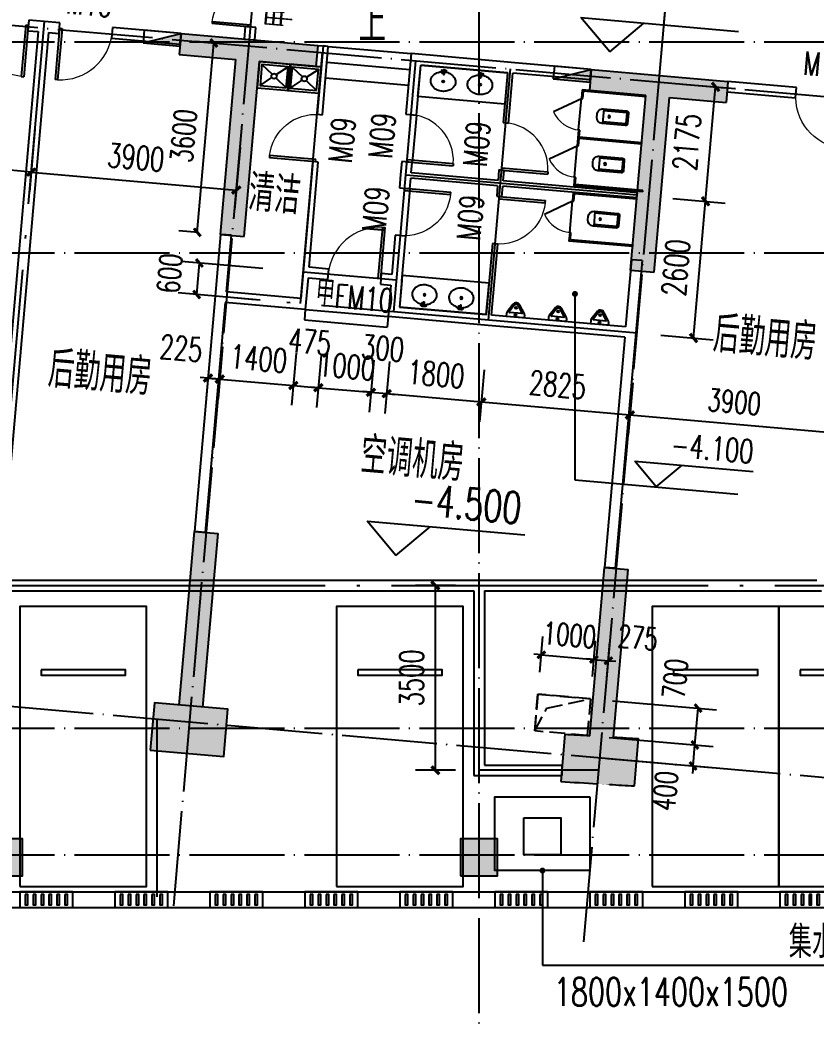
# Model space of a CAD drawing. Extents: x 246015 to 608740, y -108003 to 88400.
# Drawn here: x 490654 to 505738, y 10064 to 28952 of the extents above; entities that cross this region are included whole.
import ezdxf

# ---------------------------------------------------------------- set-up
doc = ezdxf.new("R2010")
doc.units = 0
doc.header["$LTSCALE"] = 3000
doc.header["$MEASUREMENT"] = 0
doc.header["$PDMODE"] = 1
doc.linetypes.add('DASH', pattern=[0.35, 0.25, -0.1])
doc.linetypes.add('DOTE', pattern=[2.42, 2, -0.2, 0.02, -0.2])
doc.layers.get('0').update_dxf_attribs({"linetype": 'CONTINUOUS'})
doc.layers.get('DEFPOINTS').update_dxf_attribs({"linetype": 'CONTINUOUS'})
for name, color, linetype in [('column', 9, 'CONTINUOUS'), ('DIM_ELEV', 3, 'CONTINUOUS'), ('DIM_LEAD', 3, 'CONTINUOUS'), ('DIM_SYMB', 3, 'CONTINUOUS'), ('dote', 1, 'DOTE'), ('LVTRY', 6, 'CONTINUOUS'), ('PUB_DIM', 3, 'CONTINUOUS'), ('PUB_HATCH', 8, 'CONTINUOUS'), ('PUB_TEXT', 7, 'CONTINUOUS'), ('stair', 2, 'CONTINUOUS'), ('WALL', 9, 'CONTINUOUS'), ('WINDOW', 4, 'CONTINUOUS'), ('WINDOW_TEXT', 7, 'CONTINUOUS'), ('WSBZ', 84, 'CONTINUOUS'), ('楼板洞口', 4, 'CONTINUOUS'), ('消火栓', 6, 'CONTINUOUS'), ('车位', 6, 'CONTINUOUS'), ('车库沟', 5, 'CONTINUOUS'), ('防火卷帘', 4, 'DASH'), ('集水坑', 2, 'CONTINUOUS')]:
    doc.layers.add(name, color=color, linetype=linetype)
doc.styles.add('_TCH_DIM', font='SIMPLEX', dxfattribs={"bigfont": 'GBCBIG'})
doc.styles.add('_TCH_WINDOW', font='SIMPLEX', dxfattribs={"bigfont": 'GBCBIG'})
doc.styles.add('DIM_FONT', font='simplex.shx', dxfattribs={"width": 0.7, "bigfont": 'hztxt.shx'})
doc.dimstyles.new('DIMN140', dxfattribs={"dimscale": 1.4, "dimtxt": 300, "dimasz": 100, "dimexe": 250, "dimexo": 300, "dimgap": 150, "dimtad": 1, "dimdec": 0, "dimzin": 0, "dimdsep": 46, "dimtxsty": 'DIM_FONT', "dimblk": 'ARCHTICK', "dimcen": 0.09, "dimclrt": 7, "dimazin": 2, "dimtfac": 1, "dimtdec": 0, "dimtix": 1, "dimtmove": 2, "dimatfit": 3, "dimfxl": 0, "dimtolj": 1, "dimtzin": 0, "dimarcsym": 0})
doc.dimstyles.new('DIMN150', dxfattribs={"dimscale": 1.5, "dimtxt": 300, "dimasz": 100, "dimexe": 250, "dimexo": 300, "dimgap": 150, "dimtad": 1, "dimdec": 0, "dimzin": 0, "dimdsep": 46, "dimtxsty": 'DIM_FONT', "dimblk": 'ARCHTICK', "dimcen": 0.09, "dimclrt": 7, "dimazin": 2, "dimtfac": 1, "dimtdec": 0, "dimtix": 1, "dimtmove": 2, "dimatfit": 3, "dimfxl": 0, "dimtolj": 1, "dimtzin": 0, "dimarcsym": 0})

# ---------------------------------------------------------------- blocks, each defined once
blk = doc.blocks.new('_FZH')
blk.add_lwpolyline([(-0.5, -0.5), (0.5, -0.5), (0.5, 0.5), (-0.5, 0.5)], close=True)
at = {"layer": 'PUB_HATCH'}
blk.add_solid([(-0.5, -0.5), (0.5, -0.5), (-0.5, 0.5), (0.5, 0.5)], dxfattribs=at)
blk = doc.blocks.new('2-2')
at = {"layer": 'PUB_HATCH'}
for points in [[(29650, -11125), (30725, -11125), (30950, -10991.7), (30950, -10725), (29650, -10725)], [(30950, -10991.7), (31175, -11125), (32250, -11125), (32250, -10725), (30950, -10725)], [(37450, -11125), (38525, -11125), (38750, -10991.7), (38750, -10725), (37450, -10725)], [(38750, -10991.7), (38975, -11125), (40050, -11125), (40050, -10725), (38750, -10725)], [(31175, -14450), (31175, -11125), (30950, -10991.7), (30725, -11125), (30725, -14450)], [(38975, -14450), (38975, -11125), (38750, -10991.7), (38525, -11125), (38525, -14450)], [(30725, -23400), (31175, -23400), (31175, -20100), (30725, -20100)], [(38525, -23300.8, 0.0004253), (38975, -23288), (38975, -20100), (38525, -20100)], [(38050, -23313.3), (38050, -24213.6, 0.0013188), (39450, -24174.2), (39450, -23273.8, -0.0013232)], [(38975, -24188.4, -0.0002119), (38750, -24194.9), (38975, -24194.9)]]:
    blk.add_hatch(color=256, dxfattribs=at).paths.add_polyline_path(points)
at = {"layer": 'column'}
for p, q in [((38050, -23313.3), (38050, -24213.6)), ((39450, -24174.2), (39450, -23273.8))]:
    blk.add_line(p, q, dxfattribs=at)
for centre, radius, start, end in [((31274.9, 241208.4), 264608.5, 271.467167, 271.570056), ((31274.9, 241208.4), 264608.5, 271.667533, 271.770431), ((31275.3, 241203.8), 265503.9, 271.661826, 271.764377), ((31275.3, 241203.8), 265503.9, 271.462136, 271.613251)]:
    blk.add_arc(centre, radius, start, end, dxfattribs=at)
at = {"layer": 'dote', "ltscale": 0.3}
for p, q in [((30950, -27200), (30950, 2105.9)), ((38750, -27200), (38750, 2105.9)), ((38750, -10800), (38750, 2105.9)), ((-1000, -10850), (75800, -10850)), ((-1000, -23700), (75800, -23700))]:
    blk.add_line(p, q, dxfattribs=at)
at = {"layer": 'WALL'}
for p, q in [((29650, -10725), (30950, -10725)), ((29650, -10725), (29650, -11125)), ((30950, -10725), (32250, -10725)), ((32250, -10725), (32250, -11125)), ((37450, -10725), (38750, -10725)), ((37450, -10725), (37450, -11125)), ((38750, -10725), (40050, -10725)), ((40050, -10725), (40050, -11125)), ((29650, -11125), (30725, -11125)), ((30725, -14450), (30725, -11125)), ((31175, -14450), (31175, -11125)), ((31175, -11125), (32250, -11125)), ((37450, -11125), (38525, -11125)), ((38525, -14450), (38525, -11125)), ((38975, -14450), (38975, -11125)), ((38975, -11125), (40050, -11125)), ((30725, -14450), (31175, -14450)), ((38525, -14450), (38975, -14450)), ((30725, -23400), (30725, -20100)), ((30725, -20100), (31175, -20100)), ((31175, -23400), (31175, -20100)), ((38525, -23300.8), (38525, -20100)), ((38525, -20100), (38975, -20100)), ((38975, -23288), (38975, -20100)), ((38975, -24194.9), (38975, -24188.4))]:
    blk.add_line(p, q, dxfattribs=at)
at = {"layer": 'column', "xscale": 1400, "yscale": 900, "zscale": 900}
blk.add_blockref('_FZH', (30950, -23850), dxfattribs=at)
blk = doc.blocks.new('che')
at = {"layer": '车位'}
for points in [[(0, 0), (2400, 0), (2400, 5300), (0, 5300), (0, 0)], [(400, 4100), (400, 4000), (2000, 4000), (2000, 4100), (400, 4100)]]:
    blk.add_lwpolyline(points, dxfattribs=at)
blk = doc.blocks.new('jishuikeng2')
at = {"layer": '集水坑'}
for points in [[(1800, 0), (1800, -1400), (0, -1400), (0, 0)], [(550, -400), (1250, -400), (1250, -1100), (550, -1100)]]:
    blk.add_lwpolyline(points, close=True, dxfattribs=at)
blk = doc.blocks.new('A$C7DAA5A07')
at = {"layer": 'WSBZ'}
for points in [[(0, 0), (1000, 0), (1000, 300), (0, 300)], [(100, 250), (100, 50), (150, 50), (150, 250)], [(250, 250), (250, 50), (300, 50), (300, 250)], [(400, 250), (400, 50), (450, 50), (450, 250)], [(550, 250), (550, 50), (600, 50), (600, 250)], [(700, 250), (700, 50), (750, 50), (750, 250)], [(850, 250), (850, 50), (900, 50), (900, 250)]]:
    blk.add_lwpolyline(points, close=True, dxfattribs=at)
blk = doc.blocks.new('_ARCHTICK')
at = {"color": 0, "linetype": 'ByBlock', "const_width": 0.4}
blk.add_lwpolyline([(-0.5, -0.5), (0.5, 0.5)], dxfattribs=at)
blk = doc.blocks.new('*D189')
at = {"layer": 'DEFPOINTS', "color": 0}
for p in [(494328, 28515), (494767, 28477), (494454, 24890)]:
    blk.add_point(p, dxfattribs=at)
at = {"layer": 'PUB_DIM', "color": 0, "lineweight": -2}
for p, q in [((494349, 28513), (493979, 28546)), ((494014, 24929), (494328, 28515)), ((494035, 24927), (493666, 24959))]:
    blk.add_line(p, q, dxfattribs=at)
at = {"layer": 'PUB_DIM', "color": 0, "lineweight": -2, "xscale": 140, "yscale": 140, "zscale": 140}
for p, rotation in [((494328, 28515), 85.0000000013885), ((494014, 24929), 265.0000000013885)]:
    blk.add_blockref('_ARCHTICK', p, dxfattribs=dict(at, rotation=rotation))
at = {"layer": 'PUB_DIM', "color": 7, "insert": (493753, 26759), "char_height": 420, "attachment_point": 5, "rotation": 85, "style": 'DIM_FONT'}
blk.add_mtext('\\A1;3600', dxfattribs=at)
blk = doc.blocks.new('*D464')
at = {"layer": 'DEFPOINTS', "color": 0}
for p in [(494055, 24348), (495674, 24207), (495621, 23609)]:
    blk.add_point(p, dxfattribs=at)
at = {"layer": 'PUB_DIM', "color": 0, "lineweight": -2}
for p, q in [((495255, 24243), (493706, 24379)), ((494003, 23750), (494055, 24348)), ((495203, 23645), (493654, 23781))]:
    blk.add_line(p, q, dxfattribs=at)
at = {"layer": 'PUB_DIM', "color": 0, "lineweight": -2, "xscale": 140, "yscale": 140, "zscale": 140}
for p, rotation in [((494055, 24348), 85.00000000009908), ((494003, 23750), 265.0000000000991)]:
    blk.add_blockref('_ARCHTICK', p, dxfattribs=dict(at, rotation=rotation))
at = {"layer": 'PUB_DIM', "color": 7, "insert": (493491, 24151), "char_height": 420, "attachment_point": 5, "rotation": 85, "style": 'DIM_FONT'}
blk.add_mtext('\\A1;600', dxfattribs=at)
blk = doc.blocks.new('*D481')
at = {"layer": 'DEFPOINTS', "color": 0}
for p in [(506095, 21130), (502096, 20161), (505981, 19821)]:
    blk.add_point(p, dxfattribs=at)
at = {"layer": 'PUB_DIM', "color": 0, "lineweight": -2}
for p, q in [((502132, 20579), (502241, 21818)), ((502210, 21470), (506095, 21130)), ((506017, 20239), (506126, 21479))]:
    blk.add_line(p, q, dxfattribs=at)
at = {"layer": 'PUB_DIM', "color": 0, "lineweight": -2, "xscale": 140, "yscale": 140, "zscale": 140}
for p, rotation in [((502210, 21470), 175.0000000001305), ((506095, 21130), 355.0000000001305)]:
    blk.add_blockref('_ARCHTICK', p, dxfattribs=dict(at, rotation=rotation))
at = {"layer": 'PUB_DIM', "color": 7, "insert": (504189, 21718), "char_height": 420, "attachment_point": 5, "rotation": 355, "style": 'DIM_FONT'}
blk.add_mtext('\\A1;3900', dxfattribs=at)
blk = doc.blocks.new('*D482')
at = {"layer": 'DEFPOINTS', "color": 0}
for p in [(501464, 16094), (503503, 15916), (501403, 15397)]:
    blk.add_point(p, dxfattribs=at)
at = {"layer": 'PUB_DIM', "color": 0, "lineweight": -2}
for p, q in [((501882, 16057), (503851, 15885)), ((503442, 15218), (503503, 15916)), ((501821, 15360), (503790, 15188))]:
    blk.add_line(p, q, dxfattribs=at)
at = {"layer": 'PUB_DIM', "color": 0, "lineweight": -2, "xscale": 140, "yscale": 140, "zscale": 140}
for p, rotation in [((503503, 15916), 85.00000000025004), ((503442, 15218), 265.0000000002501)]:
    blk.add_blockref('_ARCHTICK', p, dxfattribs=dict(at, rotation=rotation))
at = {"layer": 'PUB_DIM', "color": 7, "insert": (503067, 16474), "char_height": 420, "attachment_point": 5, "rotation": 85, "style": 'DIM_FONT'}
blk.add_mtext('\\A1;700', dxfattribs=at)
blk = doc.blocks.new('*D483')
at = {"layer": 'DEFPOINTS', "color": 0}
for p in [(501403, 15397), (503442, 15218), (501368, 14998)]:
    blk.add_point(p, dxfattribs=at)
at = {"layer": 'PUB_DIM', "color": 0, "lineweight": -2}
for p, q in [((501821, 15360), (503790, 15188)), ((503442, 15218), (503454, 15358)), ((503407, 14820), (503442, 15218)), ((501786, 14962), (503756, 14789)), ((503407, 14820), (503395, 14680))]:
    blk.add_line(p, q, dxfattribs=at)
at = {"layer": 'PUB_DIM', "color": 0, "lineweight": -2, "xscale": 140, "yscale": 140, "zscale": 140}
for p, rotation in [((503442, 15218), 265.0000000002524), ((503407, 14820), 85.00000000025244)]:
    blk.add_blockref('_ARCHTICK', p, dxfattribs=dict(at, rotation=rotation))
at = {"layer": 'PUB_DIM', "color": 7, "insert": (502881, 14348), "char_height": 420, "attachment_point": 5, "rotation": 85, "style": 'DIM_FONT'}
blk.add_mtext('\\A1;400', dxfattribs=at)
blk = doc.blocks.new('*D484')
at = {"layer": 'DEFPOINTS', "color": 0}
for p in [(501529, 16839), (500468, 16181), (501464, 16094)]:
    blk.add_point(p, dxfattribs=at)
at = {"layer": 'PUB_DIM', "color": 0, "lineweight": -2}
for p, q in [((500504, 16599), (500563, 17275)), ((501500, 16512), (501559, 17188)), ((500533, 16926), (500393, 16938)), ((500533, 16926), (501529, 16839)), ((501529, 16839), (501668, 16827))]:
    blk.add_line(p, q, dxfattribs=at)
at = {"layer": 'PUB_DIM', "color": 0, "lineweight": -2, "xscale": 140, "yscale": 140, "zscale": 140}
for p, rotation in [((500533, 16926), 355.0000000001296), ((501529, 16839), 175.0000000001296)]:
    blk.add_blockref('_ARCHTICK', p, dxfattribs=dict(at, rotation=rotation))
at = {"layer": 'PUB_DIM', "color": 7, "insert": (501067, 17301), "char_height": 420, "attachment_point": 5, "rotation": 355, "style": 'DIM_FONT'}
blk.add_mtext('\\A1;1000', dxfattribs=at)
blk = doc.blocks.new('*D485')
at = {"layer": 'DEFPOINTS', "color": 0}
for p in [(501803, 16815), (501464, 16094), (501738, 16070)]:
    blk.add_point(p, dxfattribs=at)
at = {"layer": 'PUB_DIM', "color": 0, "lineweight": -2}
for p, q in [((501500, 16512), (501559, 17188)), ((501774, 16488), (501833, 17164)), ((501529, 16839), (501389, 16851)), ((501529, 16839), (501803, 16815)), ((501803, 16815), (501942, 16803))]:
    blk.add_line(p, q, dxfattribs=at)
at = {"layer": 'PUB_DIM', "color": 0, "lineweight": -2, "xscale": 140, "yscale": 140, "zscale": 140}
for p, rotation in [((501529, 16839), 355.0000000001293), ((501803, 16815), 175.0000000001293)]:
    blk.add_blockref('_ARCHTICK', p, dxfattribs=dict(at, rotation=rotation))
at = {"layer": 'PUB_DIM', "color": 7, "insert": (502361, 17251), "char_height": 420, "attachment_point": 5, "rotation": 355, "style": 'DIM_FONT'}
blk.add_mtext('\\A1;275', dxfattribs=at)
blk = doc.blocks.new('*D678')
at = {"layer": 'DEFPOINTS', "color": 0}
for p in [(498525, 18239), (499354, 18239), (499354, 14739)]:
    blk.add_point(p, dxfattribs=at)
at = {"layer": 'PUB_DIM', "color": 0, "lineweight": -2}
for p, q in [((498904, 18239), (498150, 18239)), ((498525, 14739), (498525, 18239)), ((498904, 14739), (498150, 14739))]:
    blk.add_line(p, q, dxfattribs=at)
at = {"layer": 'PUB_DIM', "color": 0, "lineweight": -2, "xscale": 150, "yscale": 150, "zscale": 150}
for p, rotation in [((498525, 18239), 90), ((498525, 14739), 270)]:
    blk.add_blockref('_ARCHTICK', p, dxfattribs=dict(at, rotation=rotation))
at = {"layer": 'PUB_DIM', "color": 7, "insert": (498075, 16489), "char_height": 450, "attachment_point": 5, "rotation": 90, "style": 'DIM_FONT'}
blk.add_mtext('\\A1;3500', dxfattribs=at)
blk = doc.blocks.new('*D926')
at = {"layer": 'DEFPOINTS', "color": 0}
for p in [(494308, 23228), (494532, 23208), (494440, 22150)]:
    blk.add_point(p, dxfattribs=at)
at = {"layer": 'PUB_DIM', "color": 0, "lineweight": -2}
for p, q in [((494269, 22780), (494183, 21796)), ((494493, 22760), (494407, 21776)), ((494216, 22169), (494066, 22182)), ((494216, 22169), (494440, 22150)), ((494440, 22150), (494589, 22137))]:
    blk.add_line(p, q, dxfattribs=at)
at = {"layer": 'PUB_DIM', "color": 0, "lineweight": -2, "xscale": 150, "yscale": 150, "zscale": 150}
for p, rotation in [((494216, 22169), 355.0000000001212), ((494440, 22150), 175.0000000001212)]:
    blk.add_blockref('_ARCHTICK', p, dxfattribs=dict(at, rotation=rotation))
at = {"layer": 'PUB_DIM', "color": 7, "insert": (493708, 22733), "char_height": 450, "attachment_point": 5, "rotation": 355, "style": 'DIM_FONT'}
blk.add_mtext('\\A1;225', dxfattribs=at)
blk = doc.blocks.new('*D927')
at = {"layer": 'DEFPOINTS', "color": 0}
for p in [(494532, 23208), (495927, 23086), (495834, 22028)]:
    blk.add_point(p, dxfattribs=at)
at = {"layer": 'PUB_DIM', "color": 0, "lineweight": -2}
for p, q in [((494493, 22760), (494407, 21776)), ((495888, 22638), (495802, 21654)), ((494440, 22150), (494290, 22163)), ((494440, 22150), (495834, 22028)), ((495834, 22028), (495984, 22015))]:
    blk.add_line(p, q, dxfattribs=at)
at = {"layer": 'PUB_DIM', "color": 0, "lineweight": -2, "xscale": 150, "yscale": 150, "zscale": 150}
for p, rotation in [((494440, 22150), 355.0000000001213), ((495834, 22028), 175.0000000001213)]:
    blk.add_blockref('_ARCHTICK', p, dxfattribs=dict(at, rotation=rotation))
at = {"layer": 'PUB_DIM', "color": 7, "insert": (495176, 22537), "char_height": 450, "attachment_point": 5, "rotation": 355, "style": 'DIM_FONT'}
blk.add_mtext('\\A1;1400', dxfattribs=at)
blk = doc.blocks.new('*D928')
at = {"layer": 'DEFPOINTS', "color": 0}
for p in [(495927, 23086), (496400, 23045), (496308, 21986)]:
    blk.add_point(p, dxfattribs=at)
at = {"layer": 'PUB_DIM', "color": 0, "lineweight": -2}
for p, q in [((495888, 22638), (495802, 21654)), ((496361, 22597), (496275, 21613)), ((495834, 22028), (496308, 21986))]:
    blk.add_line(p, q, dxfattribs=at)
at = {"layer": 'PUB_DIM', "color": 0, "lineweight": -2, "xscale": 150, "yscale": 150, "zscale": 150}
for p, rotation in [((495834, 22028), 175.0000000001212), ((496308, 21986), 355.0000000001211)]:
    blk.add_blockref('_ARCHTICK', p, dxfattribs=dict(at, rotation=rotation))
at = {"layer": 'PUB_DIM', "color": 7, "insert": (496145, 22855), "char_height": 450, "attachment_point": 5, "rotation": 355, "style": 'DIM_FONT'}
blk.add_mtext('\\A1;475', dxfattribs=at)
blk = doc.blocks.new('*D929')
at = {"layer": 'DEFPOINTS', "color": 0}
for p in [(496400, 23045), (497396, 22958), (497304, 21899)]:
    blk.add_point(p, dxfattribs=at)
at = {"layer": 'PUB_DIM', "color": 0, "lineweight": -2}
for p, q in [((496361, 22597), (496275, 21613)), ((497357, 22509), (497271, 21525)), ((496308, 21986), (496158, 21999)), ((496308, 21986), (497304, 21899)), ((497304, 21899), (497453, 21886))]:
    blk.add_line(p, q, dxfattribs=at)
at = {"layer": 'PUB_DIM', "color": 0, "lineweight": -2, "xscale": 150, "yscale": 150, "zscale": 150}
for p, rotation in [((496308, 21986), 355.0000000001213), ((497304, 21899), 175.0000000001213)]:
    blk.add_blockref('_ARCHTICK', p, dxfattribs=dict(at, rotation=rotation))
at = {"layer": 'PUB_DIM', "color": 7, "insert": (496845, 22391), "char_height": 450, "attachment_point": 5, "rotation": 355, "style": 'DIM_FONT'}
blk.add_mtext('\\A1;1000', dxfattribs=at)
blk = doc.blocks.new('*D930')
at = {"layer": 'DEFPOINTS', "color": 0}
for p in [(497396, 22958), (497695, 22932), (497603, 21873)]:
    blk.add_point(p, dxfattribs=at)
at = {"layer": 'PUB_DIM', "color": 0, "lineweight": -2}
for p, q in [((497357, 22509), (497271, 21525)), ((497656, 22483), (497570, 21499)), ((497304, 21899), (497154, 21912)), ((497304, 21899), (497603, 21873)), ((497603, 21873), (497752, 21860))]:
    blk.add_line(p, q, dxfattribs=at)
at = {"layer": 'PUB_DIM', "color": 0, "lineweight": -2, "xscale": 150, "yscale": 150, "zscale": 150}
for p, rotation in [((497304, 21899), 355.0000000001216), ((497603, 21873), 175.0000000001217)]:
    blk.add_blockref('_ARCHTICK', p, dxfattribs=dict(at, rotation=rotation))
at = {"layer": 'PUB_DIM', "color": 7, "insert": (497527, 22734), "char_height": 450, "attachment_point": 5, "rotation": 355, "style": 'DIM_FONT'}
blk.add_mtext('\\A1;300', dxfattribs=at)
blk = doc.blocks.new('*D931')
at = {"layer": 'DEFPOINTS', "color": 0}
for p in [(497695, 22932), (499488, 22775), (499396, 21716)]:
    blk.add_point(p, dxfattribs=at)
at = {"layer": 'PUB_DIM', "color": 0, "lineweight": -2}
for p, q in [((497656, 22483), (497570, 21499)), ((499449, 22326), (499363, 21342)), ((497603, 21873), (499396, 21716))]:
    blk.add_line(p, q, dxfattribs=at)
at = {"layer": 'PUB_DIM', "color": 0, "lineweight": -2, "xscale": 150, "yscale": 150, "zscale": 150}
for p, rotation in [((497603, 21873), 175.0000000001213), ((499396, 21716), 355.0000000001213)]:
    blk.add_blockref('_ARCHTICK', p, dxfattribs=dict(at, rotation=rotation))
at = {"layer": 'PUB_DIM', "color": 7, "insert": (498538, 22243), "char_height": 450, "attachment_point": 5, "rotation": 355, "style": 'DIM_FONT'}
blk.add_mtext('\\A1;1800', dxfattribs=at)
blk = doc.blocks.new('*D932')
at = {"layer": 'DEFPOINTS', "color": 0}
for p in [(499488, 22775), (502303, 22529), (502210, 21470)]:
    blk.add_point(p, dxfattribs=at)
at = {"layer": 'PUB_DIM', "color": 0, "lineweight": -2}
for p, q in [((499449, 22326), (499363, 21342)), ((502264, 22080), (502177, 21096)), ((499396, 21716), (502210, 21470))]:
    blk.add_line(p, q, dxfattribs=at)
at = {"layer": 'PUB_DIM', "color": 0, "lineweight": -2, "xscale": 150, "yscale": 150, "zscale": 150}
for p, rotation in [((499396, 21716), 175.0000000001213), ((502210, 21470), 355.0000000001213)]:
    blk.add_blockref('_ARCHTICK', p, dxfattribs=dict(at, rotation=rotation))
at = {"layer": 'PUB_DIM', "color": 7, "insert": (500842, 22041), "char_height": 450, "attachment_point": 5, "rotation": 355, "style": 'DIM_FONT'}
blk.add_mtext('\\A1;2825', dxfattribs=at)
blk = doc.blocks.new('*D933')
at = {"layer": 'DEFPOINTS', "color": 0}
for p in [(502572, 25611), (503644, 25517), (502346, 23021)]:
    blk.add_point(p, dxfattribs=at)
at = {"layer": 'PUB_DIM', "color": 0, "lineweight": -2}
for p, q in [((503021, 25571), (504018, 25484)), ((503417, 22927), (503644, 25517)), ((502794, 22981), (503791, 22894))]:
    blk.add_line(p, q, dxfattribs=at)
at = {"layer": 'PUB_DIM', "color": 0, "lineweight": -2, "xscale": 150, "yscale": 150, "zscale": 150}
for p, rotation in [((503644, 25517), 85.0000000001323), ((503417, 22927), 265.0000000001323)]:
    blk.add_blockref('_ARCHTICK', p, dxfattribs=dict(at, rotation=rotation))
at = {"layer": 'PUB_DIM', "color": 7, "insert": (503082, 24261), "char_height": 450, "attachment_point": 5, "rotation": 85, "style": 'DIM_FONT'}
blk.add_mtext('\\A1;2600', dxfattribs=at)
blk = doc.blocks.new('*D934')
at = {"layer": 'DEFPOINTS', "color": 0}
for p in [(502762, 27777), (503834, 27684), (502572, 25611)]:
    blk.add_point(p, dxfattribs=at)
at = {"layer": 'PUB_DIM', "color": 0, "lineweight": -2}
for p, q in [((503210, 27738), (504207, 27651)), ((503644, 25517), (503834, 27684)), ((503021, 25571), (504018, 25484))]:
    blk.add_line(p, q, dxfattribs=at)
at = {"layer": 'PUB_DIM', "color": 0, "lineweight": -2, "xscale": 150, "yscale": 150, "zscale": 150}
for p, rotation in [((503834, 27684), 85.00000000013277), ((503644, 25517), 265.0000000001328)]:
    blk.add_blockref('_ARCHTICK', p, dxfattribs=dict(at, rotation=rotation))
at = {"layer": 'PUB_DIM', "color": 7, "insert": (503290, 26639), "char_height": 450, "attachment_point": 5, "rotation": 85, "style": 'DIM_FONT'}
blk.add_mtext('\\A1;2175', dxfattribs=at)
blk = doc.blocks.new('*D939')
at = {"layer": 'DEFPOINTS', "color": 0}
for p in [(487093, 27668), (490978, 27328), (490868, 26070)]:
    blk.add_point(p, dxfattribs=at)
at = {"layer": 'PUB_DIM', "color": 0, "lineweight": -2}
for p, q in [((487054, 27219), (486950, 26037)), ((490939, 26879), (490835, 25697)), ((486983, 26410), (488544, 26274)), ((490868, 26070), (490098, 26138))]:
    blk.add_line(p, q, dxfattribs=at)
at = {"layer": 'PUB_DIM', "color": 0, "lineweight": -2, "xscale": 150, "yscale": 150, "zscale": 150}
for p, rotation in [((486983, 26410), 175.0000000001268), ((490868, 26070), 355.0000000001268)]:
    blk.add_blockref('_ARCHTICK', p, dxfattribs=dict(at, rotation=rotation))
at = {"layer": 'PUB_DIM', "color": 7, "insert": (489357, 26617), "char_height": 450, "attachment_point": 5, "rotation": 355, "style": 'DIM_FONT'}
blk.add_mtext('\\A1;3900', dxfattribs=at)
blk = doc.blocks.new('*D940')
at = {"layer": 'DEFPOINTS', "color": 0}
for p in [(490978, 27328), (494863, 26988), (494753, 25730)]:
    blk.add_point(p, dxfattribs=at)
at = {"layer": 'PUB_DIM', "color": 0, "lineweight": -2}
for p, q in [((490939, 26879), (490835, 25697)), ((494824, 26539), (494720, 25357)), ((490868, 26070), (494753, 25730))]:
    blk.add_line(p, q, dxfattribs=at)
at = {"layer": 'PUB_DIM', "color": 0, "lineweight": -2, "xscale": 150, "yscale": 150, "zscale": 150}
for p, rotation in [((490868, 26070), 175.0000000001268), ((494753, 25730), 355.0000000001268)]:
    blk.add_blockref('_ARCHTICK', p, dxfattribs=dict(at, rotation=rotation))
at = {"layer": 'PUB_DIM', "color": 7, "insert": (492850, 26349), "char_height": 450, "attachment_point": 5, "rotation": 355, "style": 'DIM_FONT'}
blk.add_mtext('\\A1;3900', dxfattribs=at)
blk = doc.blocks.new('$DorLib2D$00000001')
for p, q in [((0.45, 0.975), (0.5, 0.975)), ((0.45, 0), (0.45, 0.975)), ((0.5, 0), (0.5, 0.975)), ((0.5, 0), (0.45, 0))]:
    blk.add_line(p, q)
at = {"lineweight": 13}
blk.add_arc((0.475, 0), 0.975, 91.4693, 180, dxfattribs=at)
blk = doc.blocks.new('$DorLib2D$00000002')
for p, q in [((-0.5, 0), (-0.5, 0.4875)), ((-0.475, 0.4875), (-0.5, 0.4875)), ((-0.475, 0), (-0.475, 0.4875)), ((0.475, 0), (0.475, 0.4875)), ((0.475, 0.4875), (0.5, 0.4875)), ((0.5, 0), (0.5, 0.4875)), ((-0.5, 0), (-0.475, 0)), ((0.5, 0), (0.475, 0))]:
    blk.add_line(p, q)
at = {"lineweight": 13}
for centre, start, end in [((-0.4875, 0), 0, 88.53072), ((0.4875, 0), 91.46928, 180)]:
    blk.add_arc(centre, 0.4875, start, end, dxfattribs=at)
blk = doc.blocks.new('$lvtry$00000194')
for p, q in [((-17, -27), (-17, -17)), ((17, -27), (17, -17))]:
    blk.add_line(p, q)
blk.add_lwpolyline([(14, -39, -0.067374), (92, -53, -0.088152), (166, -93, -0.105269), (218, -155, -0.121685), (235, -224, -0.121685), (218, -292, -0.105269), (166, -355, -0.088152), (92, -394, -0.078966), (0, -409, -0.078966), (-92, -394, -0.088152), (-166, -355, -0.105269), (-218, -292, -0.121685), (-235, -224, -0.121685), (-218, -155, -0.105269), (-166, -93, -0.088152), (-92, -53, -0.059935), (-23, -40, -0.059935)], format="xyb")
for centre, radius in [((0, -27), 16.7), ((0, -221), 20), ((0, -221), 15)]:
    blk.add_circle(centre, radius)
for centre, radius, start, end in [((-40, -17), 10.1, 106.6096, 258.1648), ((-64, 250), 259, 274.7069, 282.3732), ((-75, -197), 173, 71.36, 79.1873), ((-29, -63), 6.77, 155.344, 308.3224), ((-171, 35), 166, 324.8411, 338.1337), ((-171, 35), 170, 324.8411, 331.3523), ((-29, -63), 3.37, 155.344, 308.3224), ((100, -178), 170, 132.3141, 138.8253), ((100, -178), 166, 125.5327, 138.8253), ((-12, -42), 10.6, 201.8924, 261.774), ((0, -17), 16.7, 0, 180), ((-381, -99), 372, 2.3982, 6.7627), ((0, -80), 9.9, 201.7837, 338.2163), ((64, 250), 259, 257.6268, 265.2931), ((381, -99), 372, 170.1008, 177.6018), ((75, -197), 173, 100.8127, 110.4191), ((40, -17), 10.1, 281.8352, 73.3904)]:
    blk.add_arc(centre, radius, start, end)
blk.add_point((0, -17, 0))
blk = doc.blocks.new('$lvtry$00000119')
for p, q in [((-140, -40, 0), (-140, -480, 0)), ((-110, -40, 0), (-110, -470, 0)), ((100, 0, 0), (-100, 0, 0)), ((100, -30, 0), (-100, -30, 0)), ((110, -470, 0), (110, -40, 0)), ((140, -480, 0), (140, -40, 0)), ((140, -470, 0), (-140, -470, 0)), ((-30, -590, 0), (30, -590, 0))]:
    blk.add_line(p, q)
blk.add_circle((0, -359, 0), 20)
for centre, radius, start, end in [((-100, -40, 0), 40, 90, 180), ((-100, -40, 0), 10, 90, 180), ((100, -40, 0), 40, 0, 90), ((100, -40, 0), 10, 0, 90), ((-30, -480, 0), 110, 180, 270), ((30, -480, 0), 110, 270, 0)]:
    blk.add_arc(centre, radius, start, end)
blk.add_point((0, 0, 0))
blk = doc.blocks.new('$TCHSYS$APDOOR2D')
blk.add_line((0.5, 0), (0, 0.866))
at = {"lineweight": 13}
blk.add_arc((0.5, 0), 1, 120, 180, dxfattribs=at)
blk = doc.blocks.new('$lvtry$00000219')
for p, q in [((-170, 0, 0), (170, 0, 0)), ((-170, -61, 0), (-170, 0, 0)), ((170, -61, 0), (170, 0, 0)), ((-162, -88, 0), (-69, -231, 0)), ((-124, -91, 0), (-43, -216, 0)), ((-116, -76, 0), (116, -76, 0)), ((43, -216, 0), (124, -91, 0)), ((69, -231, 0), (162, -88, 0))]:
    blk.add_line(p, q)
for centre, radius in [((0, -177, 0), 20), ((0, -38, 0), 17.7)]:
    blk.add_circle(centre, radius)
for centre, radius, start, end in [((-120, -61, 0), 50, 180, 213.0863), ((-116, -86, 0), 10, 90, 213.0863), ((116, -86, 0), 10, 326.9137, 90), ((120, -61, 0), 50, 326.9137, 0), ((0, -191, 0), 80, 210, 330), ((0, -191, 0), 50, 210, 330)]:
    blk.add_arc(centre, radius, start, end)
blk.add_point((0, -38, 0))
blk = doc.blocks.new('$lvtry$00000191')
for p, q in [((-250, -50, 0), (-39, -219, 0)), ((39, -219, 0), (250, -50, 0)), ((-250, -450, 0), (-39, -281, 0)), ((39, -281, 0), (250, -450, 0))]:
    blk.add_line(p, q)
at = {"elevation": 0}
for points in [[(300, -500), (300, 0), (-300, 0), (-300, -500)], [(250, -450), (250, -50), (-250, -50), (-250, -450)]]:
    blk.add_lwpolyline(points, close=True, dxfattribs=at)
blk.add_circle((0, -250, 0), 50)
blk.add_point((0, -50, 0))
blk = doc.blocks.new('$TwtSys$00000434')
for p, q in [((-0.5, 0.5), (-0.5, -0.5)), ((-0.5, -0.5), (0.5, 0.5)), ((0.5, 0.5), (-0.5, 0.5)), ((0.5, -0.5), (0.5, 0.5)), ((-0.5, -0.5), (0.5, -0.5))]:
    blk.add_line(p, q)
blk.add_solid([(0.5, -0.5), (0.5, 0.5), (-0.5, -0.5)])

msp = doc.modelspace()

# ---------------------------------------------------------------- linework, layer by layer
at = {"layer": 'DIM_ELEV'}
for p, q in [((501827.7, 28345.7), (501282.3, 28995.7)), ((501282.3, 28995.7), (504270.9, 28734.3)), ((501827.7, 28345.7), (502477.7, 28891.2)), ((502711.5, 20107.1), (502302.4, 20594.6)), ((502302.4, 20594.6), (504543.9, 20398.5)), ((502711.5, 20107.1), (503199, 20516.2)), ((497778.3, 18807.3), (497232.9, 19457.3)), ((497232.9, 19457.3), (500221.5, 19195.9)), ((497778.3, 18807.3), (498428.3, 19352.7))]:
    msp.add_line(p, q, dxfattribs=at)
at = {"layer": 'DIM_LEAD'}
for p, q in [((501169.8, 23763), (501169.8, 20242)), ((501169.8, 20242), (504253.1, 19972.2)), ((500553.9, 12838.6), (500553.9, 11043.9)), ((500553.9, 11043.9), (506494.6, 11043.9))]:
    msp.add_line(p, q, dxfattribs=at)
at = {"layer": 'DIM_LEAD', "const_width": 56}
for points in [[(501172.3, 23790.9, 1), (501167.4, 23735.1, 1)], [(500553.9, 12866.6, 1), (500553.9, 12810.6, 1)]]:
    msp.add_lwpolyline(points, format="xyb", close=True, dxfattribs=at)
at = {"layer": 'DIM_SYMB'}
msp.add_lwpolyline([(497281.3, 28382.3, 0, 0, 0), (497268.2, 28232.9, 120, 0, 0), (497229, 27784.6, 0, 0, 0)], format="xyseb", dxfattribs=at)
at = {"layer": 'dote', "ltscale": 0.3}
for p, q in [((499353.9, -37775.7), (499353.9, 53538.6)), ((295667.9, 28538.6), (554353.9, 28538.6)), ((295667.9, 24538.6), (554353.9, 24538.6)), ((295667.9, 15538.6), (554353.9, 15538.6)), ((295667.9, 13138.6), (554353.9, 13138.6))]:
    msp.add_line(p, q, dxfattribs=at)
at = {"layer": 'dote'}
for p, q in [((490182.7, 18238.6, 0), (491117.4, 28921.6, 0)), ((495970.1, 23578.3, 0), (496386.3, 28335.1, 0)), ((497738.4, 23423.6), (498154.5, 28180.4)), ((499531.5, 23266.7), (499947.7, 28023.6)), ((502348.2, 25630.2), (497965, 26013.7)), ((497790.7, 24021.3), (496022.4, 24176)), ((502345.8, 23020.5), (494575.5, 23700.3)), ((468653.9, 18238.6), (529331.7, 18238.6)), ((493253.9, 12338.6), (493253.9, 15710.1)), ((501621.2, 14738.6), (499353.9, 14738.6))]:
    msp.add_line(p, q, dxfattribs=at)
at = {"layer": 'LVTRY'}
for p, q in [((501305.9, 27628.7), (501291.8, 27466.8)), ((502513.8, 27523), (501305.9, 27628.7)), ((501316.7, 27464.6), (501328.7, 27601.6)), ((502511.7, 27498.1), (501328.7, 27601.6)), ((501239.5, 26869.1, 400), (501291.8, 27466.8, 400)), ((501291.8, 27466.8), (501316.7, 27464.6)), ((502511.7, 27498.1), (502513.8, 27523)), ((501239.5, 26869.1), (501226.4, 26719.7)), ((501264.4, 26866.9), (501239.5, 26869.1)), ((501252.4, 26729.9), (501264.4, 26866.9)), ((501226.4, 26719.7), (501213.3, 26570.2)), ((501238.2, 26568), (501250.2, 26705)), ((502433.2, 26601.5), (501250.2, 26705)), ((502435.4, 26626.4), (501252.4, 26729.9)), ((501161, 25972.5, 400), (501213.3, 26570.2, 400)), ((501213.3, 26570.2), (501238.2, 26568)), ((502433.2, 26601.5), (502435.4, 26626.4)), ((501161, 25972.5), (501146.9, 25810.6)), ((501186, 25970.3), (501161, 25972.5)), ((501174, 25833.4), (501186, 25970.3)), ((502454.4, 25696.2), (501146.9, 25810.6)), ((502456.6, 25721.1), (501174, 25833.4)), ((502454.4, 25696.2), (502456.6, 25721.1)), ((501069.5, 24926.5, 400), (501121.8, 25524.2, 400)), ((501136, 25686.1), (501121.8, 25524.2)), ((501121.8, 25524.2), (501146.7, 25522)), ((502343.9, 25580.4), (501136, 25686.1)), ((501146.7, 25522), (501158.7, 25659)), ((502341.7, 25555.5), (501158.7, 25659)), ((502341.7, 25555.5), (502343.9, 25580.4)), ((501069.5, 24926.5), (501055.4, 24764.6)), ((502263.3, 24658.9), (501055.4, 24764.6)), ((501094.4, 24924.3), (501069.5, 24926.5)), ((501082.5, 24787.3), (501094.4, 24924.3)), ((502265.4, 24683.9), (501082.5, 24787.3)), ((502263.3, 24658.9), (502265.4, 24683.9))]:
    msp.add_line(p, q, dxfattribs=at)
at = {"layer": 'LVTRY', "elevation": 0}
for points in [[(498247.6, 28097), (499891.3, 27953.2), (499839, 27355.5), (498195.3, 27499.3)], [(497846.7, 23514.5), (499490.4, 23370.7), (499542.7, 23968.4), (497899, 24112.2)]]:
    msp.add_lwpolyline(points, close=True, dxfattribs=at)
at = {"layer": 'stair'}
for p, q in [((496496.8, 28451, 0), (498065.8, 28313.7)), ((496470.7, 28152.1, 0), (498039.7, 28014.8)), ((496444.5, 27853.2, 0), (498013.5, 27716)), ((496061, 23470), (496043.6, 23270.7)), ((496061, 23470), (497630, 23332.7)), ((496043.6, 23270.7), (497612.6, 23133.5)), ((497630, 23332.7), (497612.6, 23133.5))]:
    msp.add_line(p, q, dxfattribs=at)
at = {"layer": 'WALL'}
for p, q in [((490821, 28947.5), (490803.6, 28748.3)), ((491113.3, 28921.9), (490821, 28947.5)), ((491412.2, 28895.8), (491113.3, 28921.9)), ((490996.3, 28731.4), (490087, 18338.6)), ((491195.5, 28714), (490287.8, 18338.6)), ((490803.6, 28748.3), (490996.3, 28731.4)), ((491195.5, 28714), (491394.8, 28696.6)), ((491394.8, 28696.6), (491412.2, 28895.8)), ((492408.4, 28808.6), (492391, 28609.4)), ((493707.5, 28695), (492408.4, 28808.6)), ((494923.6, 28827), (494902.9, 28590.4)), ((495122.8, 28809.6), (494923.6, 28827)), ((495102.1, 28573), (495122.8, 28809.6)), ((492391, 28609.4), (493690, 28495.8)), ((493690, 28495.8), (493707.5, 28695)), ((494902.9, 28590.4), (495102.1, 28573)), ((496397.2, 28459.7), (496283.9, 27164.6)), ((496297.6, 28468.4, 0), (496474.2, 28452.9, 0)), ((496383.5, 27155.9), (496496.8, 28451)), ((496496.8, 28451), (496397.2, 28459.7)), ((498065.8, 28313.7), (497965.6, 27168.1)), ((499958.6, 28148.1), (498065.8, 28313.7)), ((501477.8, 28015.2), (499958.6, 28148.1)), ((496262.7, 28069.9, 0), (496362.3, 28061.2)), ((498164.8, 27150.6), (498247.6, 28097)), ((499891.3, 27953.2), (498247.6, 28097)), ((501460.4, 27815.9), (501477.8, 28015.2)), ((499891.3, 27953.2), (499808.5, 27006.8)), ((499908.2, 26998.1), (499991, 27944.5)), ((501460.4, 27815.9), (499991, 27944.5)), ((504067.9, 27788.6), (504050.5, 27589.3)), ((505365.4, 27675.1), (504067.9, 27788.6)), ((504050.5, 27589.3), (505348, 27475.8)), ((505348, 27475.8), (505365.4, 27675.1)), ((496283.9, 27164.6), (496383.5, 27155.9)), ((497965.6, 27168.1), (498164.8, 27150.6)), ((499808.5, 27006.8), (499908.2, 26998.1)), ((496205.4, 26268), (496022.4, 24176)), ((496130.8, 24266.9), (496305.1, 26259.3)), ((496305.1, 26259.3), (496205.4, 26268)), ((497887.1, 26271.5), (497865.4, 26022.4)), ((498086.4, 26254.1), (497887.1, 26271.5)), ((498069, 26054.8), (498086.4, 26254.1)), ((499730.1, 26110.2), (499712.7, 25911)), ((499829.7, 26101.5), (499730.1, 26110.2)), ((499812.3, 25902.3), (499829.7, 26101.5)), ((497865.4, 26022.4), (497843.6, 25773.4)), ((498042.8, 25756), (498060.2, 25955.2)), ((499704, 25811.4), (498060.2, 25955.2)), ((499712.7, 25911), (498069, 26054.8)), ((502352.6, 25680), (499812.3, 25902.3)), ((497843.6, 25773.4), (498042.8, 25756)), ((499704, 25811.4), (499686.5, 25612.1)), ((499786.1, 25603.4), (499803.6, 25802.7)), ((502343.9, 25580.4), (499803.6, 25802.7)), ((499686.5, 25612.1), (499786.1, 25603.4)), ((502343.9, 25580.4), (502352.6, 25680)), ((494453.7, 24890.5), (494351.3, 23719.9)), ((494653, 24873), (494453.7, 24890.5)), ((494653, 24873), (494559.3, 23802.1)), ((497765.1, 24876.8), (497699.8, 24129.7)), ((497964.4, 24859.4), (497765.1, 24876.8)), ((497890.3, 24012.6), (497964.4, 24859.4)), ((499608.1, 24715.6), (499490.4, 23370.7)), ((499590, 23362), (499707.7, 24706.9)), ((499707.7, 24706.9), (499608.1, 24715.6)), ((502241.5, 24409.9), (502130.3, 23139.7)), ((502440.7, 24392.5), (502241.5, 24409.9)), ((502440.7, 24392.5), (502320.9, 23022.7)), ((496504.3, 24234.3), (496130.8, 24266.9)), ((496486.9, 24035), (496504.3, 24234.3)), ((496022.4, 24176), (495978.8, 23677.9)), ((496113.3, 24067.7), (496061, 23470)), ((496113.3, 24067.7), (496486.9, 24035)), ((497500.5, 24147.1), (497483.1, 23947.9)), ((497699.8, 24129.7), (497500.5, 24147.1)), ((497890.3, 24012.6), (497846.7, 23514.5)), ((495978.8, 23677.9), (494559.3, 23802.1)), ((497483.1, 23947.9), (497682.3, 23930.4)), ((497682.3, 23930.4), (497630, 23332.7)), ((494351.3, 23719.9), (493961.3, 19262)), ((494541.8, 23602.9), (494160.5, 19244.5)), ((496061, 23470), (494541.8, 23602.9)), ((499490.4, 23370.7), (497846.7, 23514.5)), ((499522.8, 23167.1), (497630, 23332.7)), ((502130.3, 23139.7), (499590, 23362)), ((502112.9, 22940.5), (499522.8, 23167.1)), ((502112.9, 22940.5), (501731.6, 18582.2)), ((502320.9, 23022.7), (501930.9, 18564.7)), ((494160.5, 19244.5), (493961.3, 19262)), ((501930.9, 18564.7), (501731.6, 18582.2)), ((490287.8, 18338.6), (499353.9, 18338.6)), ((499353.9, 18338.6), (505750.6, 18338.6)), ((490178.7, 18138.6), (499253.9, 18138.6)), ((499253.9, 18138.6), (499253.9, 14638.6)), ((499453.9, 18138.6), (505838.3, 18138.6)), ((499453.9, 18138.6), (499453.9, 14838.6)), ((499453.9, 14838.6), (500918.5, 14838.6)), ((500918.5, 14838.6), (500918.5, 14638.6)), ((499253.9, 14638.6), (500918.5, 14638.6))]:
    msp.add_line(p, q, dxfattribs=at)
at = {"layer": 'WINDOW'}
for p, q in [((498164.8, 27150.6, 0), (498086.4, 26254.1, 0)), ((498042.8, 25756, 0), (497964.4, 24859.4, 0))]:
    msp.add_line(p, q, dxfattribs=at)
at = {"layer": '楼板洞口', "linetype": 'DASH', "ltscale": 0.4, "elevation": 0}
for points in [[(501402.7, 15396.6), (500406.5, 15483.7), (500467.5, 16181.1), (501463.7, 16093.9), (501402.7, 15396.6)], [(501463.7, 16093.9), (500467.5, 16181.1), (500406.5, 15483.7), (500637.5, 15916.9), (501463.7, 16093.9)]]:
    msp.add_lwpolyline(points, dxfattribs=at)
at = {"layer": '车库沟'}
for p, q in [((478053.9, 12438.6), (507603.9, 12438.6)), ((478053.9, 12138.6), (525854.1, 12138.6))]:
    msp.add_line(p, q, dxfattribs=at)

# ---------------------------------------------------------------- block references
at = {"layer": 'column', "xscale": 700}
for p, yscale, zscale in [((490353.9, 13088.6), 699.9999848507869, 699.9999848507869), ((499353.9, 13088.6), 700.0022121125658, 700.0022121125658)]:
    msp.add_blockref('_FZH', p, dxfattribs=dict(at, yscale=yscale, zscale=zscale))
at = {"layer": 'LVTRY'}
for name, p, rotation in [('$lvtry$00000191', (495490.7, 28137.5, 0), 354.9999999989591), ('$lvtry$00000191', (496063.5, 28087.3, 0), 354.9999999989591), ('$lvtry$00000194', (498691.5, 28008, 0), 355.0000000001311), ('$lvtry$00000194', (499388.9, 27947, 0), 355.0000000001311), ('$lvtry$00000219', (500038.3, 23322.8, 0), 175.0000000001981), ('$lvtry$00000219', (500835.3, 23253.1, 0), 175.0000000001981), ('$lvtry$00000219', (501632.2, 23183.3, 0), 175.0000000001981)]:
    msp.add_blockref(name, p, dxfattribs=dict(at, rotation=rotation))
at = {"layer": 'LVTRY', "xscale": 600, "yscale": 600, "zscale": 25}
for p, rotation in [((501278.1, 27166.9), 85.000000004127), ((501199.6, 26270.3), 85.00000000412335), ((501108.1, 25224.3), 85.000000004127)]:
    msp.add_blockref('$TCHSYS$APDOOR2D', p, dxfattribs=dict(at, rotation=rotation))
at = {"layer": 'LVTRY'}
for name, p, yscale, rotation in [('$lvtry$00000119', (502174.7, 27088.4, 0), -1, 85.00000000409239), ('$lvtry$00000119', (502096.2, 26191.8, 0), -1, 85.00000000409239), ('$lvtry$00000119', (502004.7, 25145.8, 0), -1, 85.00000000409239), ('$lvtry$00000194', (498299.3, 23525.1, 0), -0.9999999999999999, 354.9999999928414), ('$lvtry$00000194', (498996.7, 23464.1, 0), -0.9999999999999999, 354.9999999928414)]:
    msp.add_blockref(name, p, dxfattribs=dict(at, yscale=yscale, rotation=rotation))
for p in [(490653.9, 12538.6), (496653.9, 12538.6), (502634.1, 12538.6), (505034.1, 12538.6)]:
    msp.add_blockref('che', p, dxfattribs=at)
at = {"layer": 'WINDOW'}
for name, p, xscale, yscale, zscale, rotation in [('$DorLib2D$00000002', (495088.6, 29565.4), 1500, -1500, 1500, 265.0000000001447), ('$DorLib2D$00000001', (496993.7, 24091.1), -1000, -1000, -1000, 175.0000000001307)]:
    msp.add_blockref(name, p, dxfattribs=dict(at, xscale=xscale, yscale=yscale, zscale=zscale, rotation=rotation))
ref = msp.add_blockref('$DorLib2D$00000001', (490314.2, 28891.5), dxfattribs=dict(at, xscale=-1000, yscale=1000, zscale=-1000, rotation=175.0000000001307))
ref.add_attrib('A', 'M10', (489941.3, 29276.3), dxfattribs={"layer": 'WINDOW_TEXT', "height": 446.25, "rotation": 355, "style": '_TCH_WINDOW', "width": 0.705882})
ref = msp.add_blockref('$DorLib2D$00000001', (491901.6, 28752.6), dxfattribs=dict(at, xscale=1000, yscale=1000, zscale=1000, rotation=175.0000000001306))
ref.add_attrib('A', 'M10', (491523.3, 29076.2), dxfattribs={"layer": 'WINDOW_TEXT', "height": 446.25, "rotation": 355, "style": '_TCH_WINDOW', "width": 0.705882})
ref = msp.add_blockref('$DorLib2D$00000001', (505854.8, 27531.9), dxfattribs=dict(at, xscale=-1000, yscale=1000, zscale=-1000, rotation=175.0000000001307))
ref.add_attrib('A', 'M10', (505481.9, 27916.7), dxfattribs={"layer": 'WINDOW_TEXT', "height": 446.25, "rotation": 355, "style": '_TCH_WINDOW', "width": 0.705882})
ref = msp.add_blockref('$DorLib2D$00000001', (496294.5, 26712), dxfattribs=dict(at, xscale=900, yscale=-900, zscale=900, rotation=265.0000000001305))
ref.add_attrib('A', 'M09', (496940.2, 26226.3), dxfattribs={"layer": 'WINDOW_TEXT', "height": 446.25, "rotation": 85, "style": '_TCH_WINDOW', "width": 0.705882})
ref = msp.add_blockref('$DorLib2D$00000001', (498026, 26711.1), dxfattribs=dict(at, xscale=900, yscale=900, zscale=900, rotation=265.0000656836065))
ref.add_attrib('A', 'M09', (497700.5, 26310.4), dxfattribs={"layer": 'WINDOW_TEXT', "height": 446.25, "rotation": 85.00007, "style": '_TCH_WINDOW', "width": 0.705882})
ref = msp.add_blockref('$DorLib2D$00000001', (499819.1, 26554.2), dxfattribs=dict(at, xscale=900, yscale=900, zscale=900, rotation=265.0000656836065))
ref.add_attrib('A', 'M09', (499493.6, 26153.5), dxfattribs={"layer": 'WINDOW_TEXT', "height": 446.25, "rotation": 85.00007, "style": '_TCH_WINDOW', "width": 0.705882})
ref = msp.add_blockref('$DorLib2D$00000001', (497904, 25316.4), dxfattribs=dict(at, xscale=-900, yscale=900, zscale=-900, rotation=265.0000555784611))
ref.add_attrib('A', 'M09', (497578.4, 24915.7), dxfattribs={"layer": 'WINDOW_TEXT', "height": 446.25, "rotation": 85.00006, "style": '_TCH_WINDOW', "width": 0.705882})
ref = msp.add_blockref('$DorLib2D$00000001', (499697.1, 25159.5), dxfattribs=dict(at, xscale=900, yscale=-900, zscale=900, rotation=84.9999444150789))
ref.add_attrib('A', 'M09', (499371.6, 24758.9), dxfattribs={"layer": 'WINDOW_TEXT', "height": 446.25, "rotation": 84.99994, "style": '_TCH_WINDOW', "width": 0.705882})
at = {"layer": '消火栓', "xscale": 700, "yscale": 240, "zscale": 700, "rotation": 354.9094043607167}
for p in [(493348.6, 28606.5), (501118.5, 27926.7)]:
    msp.add_blockref('$TwtSys$00000434', p, dxfattribs=at)
at = {"layer": '车库沟'}
for p in [(490654.1, 12138.6), (492454.1, 12138.6), (494254.1, 12138.6), (496054.1, 12138.6), (497854.1, 12138.6), (499654.1, 12138.6), (501454.1, 12138.6), (503254.1, 12138.6), (505054.1, 12138.6)]:
    msp.add_blockref('A$C7DAA5A07', p, dxfattribs=at)
at = {"layer": '防火卷帘', "rotation": 355.0000000013864}
msp.add_blockref('2-2', (465105, 41963.3, 0), dxfattribs=at)
at = {"layer": '集水坑'}
msp.add_blockref('jishuikeng2', (499653.9, 14238.6), dxfattribs=at)

# ---------------------------------------------------------------- texts
at = {"layer": 'PUB_TEXT', "style": '_TCH_DIM'}
for s, height, p in [('上', 723.4, (497071, 28531.8, 0)), ('集水坑', 607.66, (505221.2, 11183.9))]:
    msp.add_text(s, height=height, dxfattribs=at).set_placement(p)
at = {"layer": 'PUB_TEXT'}
for s, height, rotation, style, width, p in [('清洁', 700, 355.00006, 'DIM_FONT', 0.7, (494961.5, 25349.1)), ('后勤用房', 700, 355.00006, 'DIM_FONT', 0.7, (503768.6, 22668.6)), ('后勤用房', 700, 355.00006, 'DIM_FONT', 0.7, (491168, 22004.4)), ('空调机房', 700, 355.00006, 'DIM_FONT', 0.7, (497084.3, 20374.7)), ('-4.100', 446.25, 355, '_TCH_DIM', 0.705882, (502973, 20686.5)), ('-4.500', 595, 355, '_TCH_DIM', 0.705882, (498047.3, 19586.8))]:
    msp.add_text(s, height=height, rotation=rotation, dxfattribs=dict(at, style=style, width=width)).set_placement(p)
at = {"layer": 'PUB_TEXT', "style": '_TCH_DIM', "width": 0.705882}
msp.add_text('1800x1400x1500', height=535.5, dxfattribs=at).set_placement((500767.9, 10273.9))
at = {"layer": 'WINDOW_TEXT', "style": '_TCH_WINDOW'}
for rotation, p in [(85, (495797.5, 28776.3)), (355, (496235.7, 23536.2))]:
    msp.add_text('甲', height=506.4, rotation=rotation, dxfattribs=at).set_placement(p)
at = {"layer": 'WINDOW_TEXT', "style": '_TCH_WINDOW', "width": 0.705882}
msp.add_text('FM10', height=446.25, rotation=355, dxfattribs=at).set_placement((496603, 23504.1))

# ---------------------------------------------------------------- dimensions: what is measured, and where the dimension line sits
at = {"layer": 'PUB_DIM'}
for p1, p2, distance, dimstyle, picture, middle in [((494453.7, 24890.5), (494767.5, 28476.8), 441, 'DIMN140', '*D189', (493752.8, 26758.7)), ((502572.4, 25610.6), (502761.9, 27777.3), -1075.7, 'DIMN150', '*D934', (503290.4, 26639.5)), ((490977.9, 27327.7), (494863.1, 26987.8), -1262.2, 'DIMN150', '*D940', (492849.7, 26348.6)), ((502345.8, 23020.5), (502572.4, 25610.6), -1075.7, 'DIMN150', '*D933', (503082.4, 24261)), ((494532.4, 23208.3), (495927.1, 23086.3), -1062.8, 'DIMN150', '*D927', (495176.3, 22536.9)), ((496400.3, 23044.9), (497396.5, 22957.8), -1062.8, 'DIMN150', '*D929', (496845, 22390.9)), ((497695.3, 22931.6), (499488.5, 22774.7), -1062.8, 'DIMN150', '*D931', (498538.5, 22242.8)), ((499488.5, 22774.7), (502302.7, 22528.5), -1062.8, 'DIMN150', '*D932', (500842.2, 22041.2)), ((502095.6, 20160.6), (505980.7, 19820.7), 1314.2, 'DIMN140', '*D481', (504189.3, 21718.3)), ((499353.9, 14738.6), (499353.9, 18238.6), 829.1, 'DIMN150', '*D678', (498074.8, 16488.6)), ((500467.5, 16181.1), (501463.7, 16093.9), 747.8, 'DIMN140', '*D484', (501067.4, 17300.8))]:
    dim = msp.add_aligned_dim(p1=p1, p2=p2, distance=distance, dimstyle=dimstyle, dxfattribs=at)
    dim.commit()
    dim.dimension.update_dxf_attribs({"geometry": picture, "text_midpoint": middle})
for base, p1, p2, angle, dimstyle, picture, middle in [((490867.9, 26070.3), (487092.7, 27667.6), (490977.9, 27327.7), 355, 'DIMN150', '*D939', (489357.3, 26616.5)), ((494054.9, 24348.2), (495621.5, 23608.8), (495673.8, 24206.5), 85, 'DIMN140', '*D464', (493491.2, 24151.4)), ((494439.8, 22149.6), (494308.3, 23227.9), (494532.4, 23208.3), 355, 'DIMN150', '*D926', (493707.9, 22733.1)), ((496307.7, 21986.2), (495927.1, 23086.3), (496400.3, 23044.9), 355, 'DIMN150', '*D928', (496145.2, 22854.9)), ((497602.7, 21872.9), (497396.5, 22957.8), (497695.3, 22931.6), 355, 'DIMN150', '*D930', (497527.5, 22734)), ((501802.8, 16814.9), (501463.7, 16093.9), (501737.7, 16070), 355, 'DIMN140', '*D485', (502361, 17250.9)), ((503502.7, 15915.5), (501402.9, 15396.6), (501463.9, 16093.9), 85, 'DIMN140', '*D482', (503066.7, 16473.7)), ((503441.7, 15218.2), (501368, 14998.2), (501402.9, 15396.6), 85, 'DIMN140', '*D483', (502880.7, 14347.9))]:
    dim = msp.add_linear_dim(base=base, p1=p1, p2=p2, angle=angle, dimstyle=dimstyle, dxfattribs=at)
    dim.commit()
    dim.dimension.update_dxf_attribs({"geometry": picture, "text_midpoint": middle, "dimtype": 129})

doc.saveas('drawing.dxf')
